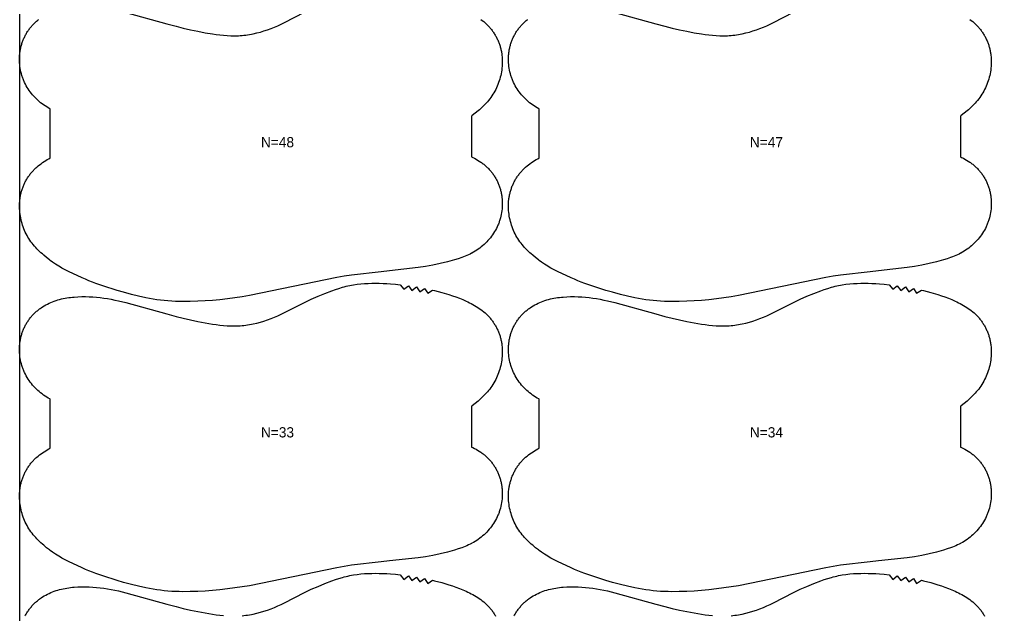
# Model space of a CAD drawing. Header units: inches. Extents: x 0 to 1906, y -77 to 1083.
# Drawn here: x 0 to 475.6, y 490.9 to 781.6 of the extents above; entities that cross this region are included whole.
import ezdxf

# ---------------------------------------------------------------- set-up
doc = ezdxf.new("R2010")
doc.units = ezdxf.units.IN

msp = doc.modelspace()

# ---------------------------------------------------------------- linework, layer by layer
at = {"layer": '1'}
for points in [[(0, -77), (1905.5043, -77), (1905.5043, 1083.4717), (0, 1083.4717), (0, -77)], [(104.0593, 632.1195), (105.8734, 632.1373), (106.78, 632.1749), (107.6858, 632.2312), (108.5904, 632.3059), (109.4935, 632.3986), (110.3946, 632.5089), (111.2936, 632.6363), (112.1898, 632.7807), (113.0832, 632.9414), (113.9734, 633.1182), (115.7439, 633.5178), (117.5006, 633.976), (119.2424, 634.489), (120.9682, 635.0538), (122.6762, 635.67), (124.3644, 636.3374), (126.0308, 637.0563), (127.6746, 637.8245), (127.9613, 637.9668), (129.3004, 638.6315), (138.9792, 643.6303), (142.2701, 645.1634), (145.6016, 646.6079), (148.9623, 647.9813), (152.3554, 649.2741), (154.0665, 649.8837), (155.7895, 650.4574), (157.5266, 650.9832), (158.401, 651.2246), (159.2797, 651.4495), (160.1629, 651.6569), (161.0501, 651.8469), (161.9411, 652.02), (162.8353, 652.1766), (164.6317, 652.4424), (166.4361, 652.648), (168.2453, 652.7976), (170.0578, 652.8967), (171.8724, 652.9511), (173.6881, 652.9668), (175.5036, 652.9485), (177.3184, 652.8967), (179.1316, 652.8107), (180.9426, 652.6898), (183.3251, 652.4784), (185.7033, 652.2184), (187.433, 649.9894), (189.6708, 651.7095), (191.3566, 649.4483), (193.627, 651.1195), (195.2461, 648.8146), (197.5641, 650.4143), (199.1044, 648.0564), (201.4752, 649.5766), (202.4494, 649.3463), (205.965, 648.4408), (209.4498, 647.4212), (211.1788, 646.866), (212.8957, 646.2748), (214.5969, 645.6417), (216.279, 644.9606), (217.9385, 644.2257), (218.7584, 643.8367), (219.571, 643.4326), (220.3757, 643.0129), (221.1719, 642.577), (221.9591, 642.1245), (222.7367, 641.6548), (223.5039, 641.1674), (224.2592, 640.6613), (225.0006, 640.1358), (225.7264, 639.59), (226.4348, 639.0229), (227.1239, 638.4337), (227.4606, 638.1305), (227.7919, 637.8215), (228.1175, 637.5065), (228.437, 637.1854), (228.7505, 636.8582), (229.0577, 636.5249), (229.3585, 636.1858), (229.653, 635.8409), (229.941, 635.4905), (230.2225, 635.1346), (230.4974, 634.7735), (230.7657, 634.4073), (231.0272, 634.0361), (231.2819, 633.6601), (231.5297, 633.2795), (231.7705, 632.8944), (232.0044, 632.5049), (232.2312, 632.1113), (232.4508, 631.7136), (232.6632, 631.3121), (232.8683, 630.9069), (233.066, 630.4981), (233.2564, 630.0858), (233.4393, 629.6702), (233.6148, 629.2515), (233.7827, 628.8297), (233.943, 628.405), (234.0957, 627.9776), (234.2407, 627.5475), (234.378, 627.115), (234.5075, 626.6801), (234.6291, 626.243), (234.7429, 625.8038), (234.8488, 625.3627), (234.9467, 624.9198), (235.0366, 624.4752), (235.1184, 624.0291), (235.1922, 623.5816), (235.2581, 623.1329), (235.3161, 622.683), (235.4088, 621.7804), (235.4707, 620.875), (235.5024, 619.9677), (235.5043, 619.0597), (235.4771, 618.1521), (235.4212, 617.2459), (235.3371, 616.3421), (235.2252, 615.4415), (235.0859, 614.5448), (234.9197, 613.6526), (234.7268, 612.7657), (234.5077, 611.8846), (234.2628, 611.0101), (233.9924, 610.1429), (233.6969, 609.2837), (233.3763, 608.4335), (233.0306, 607.5934), (232.6595, 606.7645), (232.2632, 605.9478), (231.8415, 605.1444), (231.3943, 604.3555), (230.9216, 603.582), (230.4236, 602.8249), (229.9015, 602.084), (229.3568, 601.3591), (228.7911, 600.6499), (228.2058, 599.956), (227.6026, 599.2771), (226.9828, 598.6129), (226.3481, 597.9632), (225.6998, 597.3276), (225.0387, 596.7055), (224.3656, 596.0966), (223.6813, 595.5003), (222.2819, 594.3433), (220.8463, 593.2304), (220.5043, 592.9807), (220.5043, 573.0609), (221.0633, 572.8093), (221.8785, 572.4107), (222.6805, 571.9858), (223.4681, 571.5343), (224.2402, 571.0563), (224.9955, 570.5523), (225.3664, 570.2905), (225.7327, 570.0224), (226.0941, 569.7478), (226.4505, 569.4668), (226.8018, 569.1795), (227.1477, 568.8859), (227.4882, 568.586), (227.8231, 568.2799), (228.1522, 567.9676), (228.4753, 567.6491), (228.7923, 567.3245), (229.1031, 566.9939), (229.4076, 566.6574), (229.7057, 566.3152), (229.9972, 565.9674), (230.2822, 565.6141), (230.5604, 565.2554), (230.8317, 564.8915), (231.0961, 564.5226), (231.3534, 564.1487), (231.6036, 563.77), (231.8465, 563.3867), (232.0821, 562.9987), (232.3102, 562.6064), (232.5306, 562.2098), (232.7435, 561.8091), (232.9485, 561.4043), (233.1457, 560.9957), (233.3351, 560.5834), (233.5167, 560.1675), (233.6904, 559.7483), (233.8563, 559.3259), (234.0143, 558.9005), (234.1643, 558.4722), (234.3065, 558.0411), (234.4407, 557.6075), (234.567, 557.1715), (234.6853, 556.7333), (234.7956, 556.2929), (234.898, 555.8507), (234.9923, 555.4067), (235.0786, 554.9612), (235.1569, 554.5142), (235.2271, 554.0659), (235.2894, 553.6164), (235.3437, 553.1659), (235.3901, 552.7146), (235.4286, 552.2624), (235.4821, 551.3564), (235.5043, 550.4489), (235.4956, 549.5411), (235.4561, 548.6339), (235.3861, 547.7285), (235.2858, 546.8259), (235.1553, 545.9273), (234.9945, 545.0336), (234.8034, 544.1462), (234.582, 543.266), (234.3304, 542.3942), (234.1932, 541.9618), (234.0485, 541.5319), (233.8962, 541.1046), (233.7363, 540.6802), (233.5688, 540.2587), (233.3939, 539.8402), (233.2117, 539.4248), (233.0222, 539.0126), (232.6219, 538.1982), (232.1939, 537.3978), (231.739, 536.6121), (231.2583, 535.8418), (230.7524, 535.0876), (230.2223, 534.3504), (229.6688, 533.6308), (229.0927, 532.9294), (228.4945, 532.2467), (227.8751, 531.5832), (227.2351, 530.9396), (226.5752, 530.3164), (225.896, 529.714), (225.1984, 529.1331), (224.4829, 528.5742), (223.7505, 528.0375), (223.002, 527.5235), (222.2383, 527.0324), (221.4603, 526.5645), (220.6688, 526.1202), (220.5043, 526.0342), (219.8647, 525.6997), (219.049, 525.3034), (218.2224, 524.9312), (217.3862, 524.5813), (216.5414, 524.2516), (215.6892, 523.9399), (213.9672, 523.362), (212.2292, 522.8303), (208.7299, 521.8583), (205.2042, 520.9943), (201.6537, 520.2339), (198.0809, 519.5865), (194.4897, 519.0559), (180.5147, 517.5), (176.4466, 517.0471), (162.018, 515.3968), (158.4318, 514.8325), (154.8552, 514.2044), (112.1781, 505.4326), (108.5974, 504.8328), (101.4056, 503.8247), (97.7984, 503.4125), (94.183, 503.0792), (90.5612, 502.8227), (86.9352, 502.6387), (83.3059, 502.5284), (79.6746, 502.5), (77.8593, 502.5254), (76.045, 502.583), (74.2322, 502.6766), (72.4216, 502.8074), (70.6143, 502.9761), (68.811, 503.1834), (67.0125, 503.4292), (65.2191, 503.711), (61.6482, 504.37), (58.0993, 505.1367), (54.5715, 505.9952), (50.6896, 507.0377), (47.5768, 507.9441), (40.6622, 510.1619), (37.2339, 511.3613), (35.5339, 511.9978), (33.8479, 512.6683), (32.178, 513.3771), (30.5207, 514.1163), (23.9388, 517.1936), (23.3269, 517.5), (22.3159, 518.0062), (20.7185, 518.8649), (19.932, 519.3162), (19.1541, 519.7824), (17.6233, 520.7567), (16.125, 521.7822), (15, 522.6036), (14.658, 522.8533), (13.2224, 523.9661), (11.823, 525.1231), (11.1387, 525.7195), (10.4656, 526.3284), (9.8046, 526.9504), (9.1562, 527.5861), (8.5215, 528.2358), (7.9017, 528.9), (7.2985, 529.5788), (6.7132, 530.2727), (6.1475, 530.982), (5.6029, 531.7069), (5.0808, 532.4478), (4.5827, 533.2049), (4.11, 533.9784), (3.6628, 534.7673), (3.2411, 535.5707), (2.8448, 536.3873), (2.4738, 537.2163), (2.128, 538.0564), (1.8074, 538.9066), (1.5119, 539.7658), (1.2416, 540.633), (0.9966, 541.5075), (0.7775, 542.3886), (0.5847, 543.2755), (0.4184, 544.1677), (0.2791, 545.0644), (0.1672, 545.965), (0.0831, 546.8688), (0.0272, 547.775), (0, 548.6826), (0.002, 549.5906), (0.0337, 550.4979), (0.0956, 551.4033), (0.1882, 552.3059), (0.2462, 552.7558), (0.3121, 553.2045), (0.3859, 553.652), (0.4677, 554.0981), (0.5576, 554.5427), (0.6555, 554.9856), (0.7614, 555.4267), (0.8752, 555.8659), (0.9969, 556.303), (1.1264, 556.7379), (1.2636, 557.1704), (1.4086, 557.6005), (1.5613, 558.0279), (1.7216, 558.4526), (1.8896, 558.8743), (2.065, 559.2931), (2.2479, 559.7087), (2.4383, 560.1209), (2.636, 560.5298), (2.8412, 560.935), (3.0535, 561.3365), (3.2732, 561.7342), (3.4999, 562.1278), (3.7338, 562.5172), (3.9746, 562.9024), (4.2225, 563.283), (4.4772, 563.659), (4.7386, 564.0301), (5.0069, 564.3964), (5.2818, 564.7575), (5.5633, 565.1133), (5.8513, 565.4638), (6.1458, 565.8086), (6.4467, 566.1478), (6.7538, 566.481), (7.0673, 566.8083), (7.3869, 567.1293), (7.7124, 567.4443), (8.0437, 567.7534), (8.3804, 568.0565), (9.0695, 568.6457), (9.7779, 569.2128), (10.5037, 569.7587), (11.2452, 570.2842), (12.0004, 570.7902), (12.7676, 571.2777), (13.5452, 571.7474), (14.3324, 572.1999), (15, 572.5653), (15, 596.4113), (14.8355, 596.4973), (14.0441, 596.9416), (13.266, 597.4095), (12.5023, 597.9006), (11.7538, 598.4146), (11.0214, 598.9513), (10.306, 599.5102), (9.6083, 600.0912), (8.9292, 600.6935), (8.2692, 601.3167), (7.6292, 601.9604), (7.0098, 602.6238), (6.4117, 603.3065), (5.8355, 604.0079), (5.282, 604.7275), (4.7519, 605.4648), (4.2461, 606.2189), (3.7653, 606.9892), (3.3105, 607.7749), (2.8825, 608.5754), (2.4821, 609.3897), (2.2926, 609.8019), (2.1104, 610.2173), (1.9355, 610.6358), (1.768, 611.0573), (1.6082, 611.4818), (1.4558, 611.909), (1.3111, 612.3389), (1.1739, 612.7713), (0.9223, 613.6431), (0.7009, 614.5233), (0.5098, 615.4108), (0.349, 616.3044), (0.2185, 617.203), (0.1182, 618.1056), (0.0482, 619.011), (0.0087, 619.9182), (0, 620.8261), (0.0222, 621.7335), (0.0757, 622.6395), (0.1142, 623.0917), (0.1606, 623.5431), (0.2149, 623.9935), (0.2772, 624.443), (0.3475, 624.8913), (0.4257, 625.3383), (0.512, 625.7839), (0.6064, 626.2278), (0.7087, 626.6701), (0.819, 627.1104), (0.9373, 627.5486), (1.0636, 627.9846), (1.1978, 628.4182), (1.34, 628.8493), (1.4901, 629.2776), (1.648, 629.7031), (1.8139, 630.1255), (1.9876, 630.5447), (2.1692, 630.9605), (2.3586, 631.3728), (2.5558, 631.7814), (2.7609, 632.1862), (2.9737, 632.5869), (3.1942, 632.9835), (3.4223, 633.3759), (3.6578, 633.7638), (3.9007, 634.1472), (4.1509, 634.5258), (4.4082, 634.8997), (4.6726, 635.2687), (4.944, 635.6325), (5.2222, 635.9912), (5.5071, 636.3445), (5.7986, 636.6923), (6.0967, 637.0346), (6.4012, 637.371), (6.712, 637.7017), (7.029, 638.0263), (7.3522, 638.3447), (7.6812, 638.6571), (8.0161, 638.9632), (8.3566, 639.263), (8.7025, 639.5566), (9.0538, 639.8439), (9.4102, 640.1249), (9.7717, 640.3995), (10.1379, 640.6677), (10.5089, 640.9294), (11.2641, 641.4335), (12.0362, 641.9114), (12.8239, 642.3629), (13.6258, 642.7879), (14.441, 643.1864), (15.2685, 643.5588), (16.1072, 643.9053), (16.9561, 644.2263), (17.8142, 644.5218), (18.6805, 644.7923), (19.554, 645.0379), (20.4338, 645.2592), (21.319, 645.4571), (22.2091, 645.633), (23.1035, 645.788), (24.0013, 645.9234), (24.9021, 646.0404), (25.8051, 646.1403), (26.7097, 646.2243), (28.5217, 646.3481), (30.336, 646.4145), (32.1509, 646.4244), (33.9652, 646.3791), (35.7773, 646.28), (37.5864, 646.131), (39.3917, 645.936), (41.1923, 645.6994), (42.9874, 645.4246), (44.776, 645.1115), (46.5571, 644.7597), (48.3296, 644.3685), (51.8493, 643.48), (71.904, 637.9668), (76.3572, 636.7426), (79.881, 635.8669), (83.4206, 635.0572), (86.9759, 634.3202), (90.5447, 633.652), (94.1257, 633.0549), (95.922, 632.7931), (97.723, 632.5631), (99.5292, 632.3709), (101.3395, 632.2259), (103.1523, 632.1385), (104.0593, 632.1195)], [(342.5593, 632.1195), (344.3734, 632.1373), (345.28, 632.1749), (346.1858, 632.2312), (347.0904, 632.3059), (347.9935, 632.3986), (348.8946, 632.5089), (349.7936, 632.6363), (350.6898, 632.7807), (351.5832, 632.9414), (352.4734, 633.1182), (354.2439, 633.5178), (356.0006, 633.976), (357.7424, 634.489), (359.4682, 635.0538), (361.1762, 635.67), (362.8644, 636.3374), (364.5308, 637.0563), (366.1746, 637.8245), (366.4613, 637.9668), (367.8004, 638.6315), (377.4792, 643.6303), (380.7701, 645.1634), (384.1016, 646.6079), (387.4623, 647.9813), (390.8554, 649.2741), (392.5665, 649.8837), (394.2895, 650.4574), (396.0266, 650.9832), (396.901, 651.2246), (397.7797, 651.4495), (398.6629, 651.6569), (399.5501, 651.8469), (400.4411, 652.02), (401.3353, 652.1766), (403.1317, 652.4424), (404.9361, 652.648), (406.7453, 652.7976), (408.5578, 652.8967), (410.3724, 652.9511), (412.1881, 652.9668), (414.0036, 652.9485), (415.8184, 652.8967), (417.6316, 652.8107), (419.4426, 652.6898), (421.8251, 652.4784), (424.2033, 652.2184), (425.933, 649.9894), (428.1708, 651.7095), (429.8566, 649.4483), (432.127, 651.1195), (433.7461, 648.8146), (436.0641, 650.4143), (437.6044, 648.0564), (439.9752, 649.5766), (440.9494, 649.3463), (444.465, 648.4408), (447.9498, 647.4212), (449.6788, 646.866), (451.3957, 646.2748), (453.0969, 645.6417), (454.779, 644.9606), (456.4385, 644.2257), (457.2584, 643.8367), (458.071, 643.4326), (458.8757, 643.0129), (459.6719, 642.577), (460.4591, 642.1245), (461.2367, 641.6548), (462.0039, 641.1674), (462.7592, 640.6613), (463.5006, 640.1358), (464.2264, 639.59), (464.9348, 639.0229), (465.6239, 638.4337), (465.9606, 638.1305), (466.2919, 637.8215), (466.6175, 637.5065), (466.937, 637.1854), (467.2505, 636.8582), (467.5577, 636.5249), (467.8585, 636.1858), (468.153, 635.8409), (468.441, 635.4905), (468.7225, 635.1346), (468.9974, 634.7735), (469.2657, 634.4073), (469.5272, 634.0361), (469.7819, 633.6601), (470.0297, 633.2795), (470.2705, 632.8944), (470.5044, 632.5049), (470.7312, 632.1113), (470.9508, 631.7136), (471.1632, 631.3121), (471.3683, 630.9069), (471.566, 630.4981), (471.7564, 630.0858), (471.9393, 629.6702), (472.1148, 629.2515), (472.2827, 628.8297), (472.443, 628.405), (472.5957, 627.9776), (472.7407, 627.5475), (472.878, 627.115), (473.0075, 626.6801), (473.1291, 626.243), (473.2429, 625.8038), (473.3488, 625.3627), (473.4467, 624.9198), (473.5366, 624.4752), (473.6184, 624.0291), (473.6922, 623.5816), (473.7581, 623.1329), (473.8161, 622.683), (473.9088, 621.7804), (473.9707, 620.875), (474.0024, 619.9677), (474.0043, 619.0597), (473.9771, 618.1521), (473.9212, 617.2459), (473.8371, 616.3421), (473.7252, 615.4415), (473.5859, 614.5448), (473.4197, 613.6526), (473.2268, 612.7657), (473.0077, 611.8846), (472.7628, 611.0101), (472.4924, 610.1429), (472.1969, 609.2837), (471.8763, 608.4335), (471.5306, 607.5934), (471.1595, 606.7645), (470.7632, 605.9478), (470.3415, 605.1444), (469.8943, 604.3555), (469.4216, 603.582), (468.9236, 602.8249), (468.4015, 602.084), (467.8568, 601.3591), (467.2911, 600.6499), (466.7058, 599.956), (466.1026, 599.2771), (465.4828, 598.6129), (464.8481, 597.9632), (464.1998, 597.3276), (463.5387, 596.7055), (462.8656, 596.0966), (462.1813, 595.5003), (460.7819, 594.3433), (459.3463, 593.2304), (459.0043, 592.9807), (459.0043, 573.0609), (459.5633, 572.8093), (460.3785, 572.4107), (461.1805, 571.9858), (461.9681, 571.5343), (462.7402, 571.0563), (463.4955, 570.5523), (463.8664, 570.2905), (464.2327, 570.0224), (464.5941, 569.7478), (464.9505, 569.4668), (465.3018, 569.1795), (465.6477, 568.8859), (465.9882, 568.586), (466.3231, 568.2799), (466.6522, 567.9676), (466.9753, 567.6491), (467.2923, 567.3245), (467.6031, 566.9939), (467.9076, 566.6574), (468.2057, 566.3152), (468.4972, 565.9674), (468.7822, 565.6141), (469.0604, 565.2554), (469.3317, 564.8915), (469.5961, 564.5226), (469.8534, 564.1487), (470.1036, 563.77), (470.3465, 563.3867), (470.5821, 562.9987), (470.8102, 562.6064), (471.0306, 562.2098), (471.2435, 561.8091), (471.4485, 561.4043), (471.6457, 560.9957), (471.8351, 560.5834), (472.0167, 560.1675), (472.1904, 559.7483), (472.3563, 559.3259), (472.5143, 558.9005), (472.6643, 558.4722), (472.8065, 558.0411), (472.9407, 557.6075), (473.067, 557.1715), (473.1853, 556.7333), (473.2956, 556.2929), (473.398, 555.8507), (473.4923, 555.4067), (473.5786, 554.9612), (473.6569, 554.5142), (473.7271, 554.0659), (473.7894, 553.6164), (473.8437, 553.1659), (473.8901, 552.7146), (473.9286, 552.2624), (473.9821, 551.3564), (474.0043, 550.4489), (473.9956, 549.5411), (473.9561, 548.6339), (473.8861, 547.7285), (473.7858, 546.8259), (473.6553, 545.9273), (473.4945, 545.0336), (473.3034, 544.1462), (473.082, 543.266), (472.8304, 542.3942), (472.6932, 541.9618), (472.5485, 541.5319), (472.3962, 541.1046), (472.2363, 540.6802), (472.0688, 540.2587), (471.8939, 539.8402), (471.7117, 539.4248), (471.5222, 539.0126), (471.1219, 538.1982), (470.6939, 537.3978), (470.239, 536.6121), (469.7583, 535.8418), (469.2524, 535.0876), (468.7223, 534.3504), (468.1688, 533.6308), (467.5927, 532.9294), (466.9945, 532.2467), (466.3751, 531.5832), (465.7351, 530.9396), (465.0752, 530.3164), (464.396, 529.714), (463.6984, 529.1331), (462.9829, 528.5742), (462.2505, 528.0375), (461.502, 527.5235), (460.7383, 527.0324), (459.9603, 526.5645), (459.1688, 526.1202), (459.0043, 526.0342), (458.3647, 525.6997), (457.549, 525.3034), (456.7224, 524.9312), (455.8862, 524.5813), (455.0414, 524.2516), (454.1892, 523.9399), (452.4672, 523.362), (450.7292, 522.8303), (447.2299, 521.8583), (443.7042, 520.9943), (440.1537, 520.2339), (436.5809, 519.5865), (432.9897, 519.0559), (419.0147, 517.5), (414.9466, 517.0471), (400.518, 515.3968), (396.9318, 514.8325), (393.3552, 514.2044), (350.6781, 505.4326), (347.0974, 504.8328), (339.9056, 503.8247), (336.2984, 503.4125), (332.683, 503.0792), (329.0612, 502.8227), (325.4352, 502.6387), (321.8059, 502.5284), (318.1746, 502.5), (316.3593, 502.5254), (314.545, 502.583), (312.7322, 502.6766), (310.9216, 502.8074), (309.1143, 502.9761), (307.311, 503.1834), (305.5125, 503.4292), (303.7191, 503.711), (300.1482, 504.37), (296.5993, 505.1367), (293.0715, 505.9952), (289.1896, 507.0377), (286.0768, 507.9441), (279.1622, 510.1619), (275.7339, 511.3613), (274.0339, 511.9978), (272.3479, 512.6683), (270.678, 513.3771), (269.0207, 514.1163), (262.4388, 517.1936), (261.8269, 517.5), (260.8159, 518.0062), (259.2185, 518.8649), (258.432, 519.3162), (257.6541, 519.7824), (256.1233, 520.7567), (254.625, 521.7822), (253.5, 522.6036), (253.158, 522.8533), (251.7224, 523.9661), (250.323, 525.1231), (249.6387, 525.7195), (248.9656, 526.3284), (248.3046, 526.9504), (247.6562, 527.5861), (247.0215, 528.2358), (246.4017, 528.9), (245.7985, 529.5788), (245.2132, 530.2727), (244.6475, 530.982), (244.1029, 531.7069), (243.5808, 532.4478), (243.0827, 533.2049), (242.61, 533.9784), (242.1628, 534.7673), (241.7411, 535.5707), (241.3448, 536.3873), (240.9738, 537.2163), (240.628, 538.0564), (240.3074, 538.9066), (240.0119, 539.7658), (239.7416, 540.633), (239.4966, 541.5075), (239.2775, 542.3886), (239.0847, 543.2755), (238.9184, 544.1677), (238.7791, 545.0644), (238.6672, 545.965), (238.5831, 546.8688), (238.5272, 547.775), (238.5, 548.6826), (238.502, 549.5906), (238.5337, 550.4979), (238.5956, 551.4033), (238.6882, 552.3059), (238.7462, 552.7558), (238.8121, 553.2045), (238.8859, 553.652), (238.9677, 554.0981), (239.0576, 554.5427), (239.1555, 554.9856), (239.2614, 555.4267), (239.3752, 555.8659), (239.4969, 556.303), (239.6264, 556.7379), (239.7636, 557.1704), (239.9086, 557.6005), (240.0613, 558.0279), (240.2216, 558.4526), (240.3896, 558.8743), (240.565, 559.2931), (240.7479, 559.7087), (240.9383, 560.1209), (241.136, 560.5298), (241.3412, 560.935), (241.5535, 561.3365), (241.7732, 561.7342), (241.9999, 562.1278), (242.2338, 562.5172), (242.4746, 562.9024), (242.7225, 563.283), (242.9772, 563.659), (243.2386, 564.0301), (243.5069, 564.3964), (243.7818, 564.7575), (244.0633, 565.1133), (244.3513, 565.4638), (244.6458, 565.8086), (244.9467, 566.1478), (245.2538, 566.481), (245.5673, 566.8083), (245.8869, 567.1293), (246.2124, 567.4443), (246.5437, 567.7534), (246.8804, 568.0565), (247.5695, 568.6457), (248.2779, 569.2128), (249.0037, 569.7587), (249.7452, 570.2842), (250.5004, 570.7902), (251.2676, 571.2777), (252.0452, 571.7474), (252.8324, 572.1999), (253.5, 572.5653), (253.5, 596.4113), (253.3355, 596.4973), (252.5441, 596.9416), (251.766, 597.4095), (251.0023, 597.9006), (250.2538, 598.4146), (249.5214, 598.9513), (248.806, 599.5102), (248.1083, 600.0912), (247.4292, 600.6935), (246.7692, 601.3167), (246.1292, 601.9604), (245.5098, 602.6238), (244.9117, 603.3065), (244.3355, 604.0079), (243.782, 604.7275), (243.2519, 605.4648), (242.7461, 606.2189), (242.2653, 606.9892), (241.8105, 607.7749), (241.3825, 608.5754), (240.9821, 609.3897), (240.7926, 609.8019), (240.6104, 610.2173), (240.4355, 610.6358), (240.268, 611.0573), (240.1082, 611.4818), (239.9558, 611.909), (239.8111, 612.3389), (239.6739, 612.7713), (239.4223, 613.6431), (239.2009, 614.5233), (239.0098, 615.4108), (238.849, 616.3044), (238.7185, 617.203), (238.6182, 618.1056), (238.5482, 619.011), (238.5087, 619.9182), (238.5, 620.8261), (238.5222, 621.7335), (238.5757, 622.6395), (238.6142, 623.0917), (238.6606, 623.5431), (238.7149, 623.9935), (238.7772, 624.443), (238.8475, 624.8913), (238.9257, 625.3383), (239.012, 625.7839), (239.1064, 626.2278), (239.2087, 626.6701), (239.319, 627.1104), (239.4373, 627.5486), (239.5636, 627.9846), (239.6978, 628.4182), (239.84, 628.8493), (239.9901, 629.2776), (240.148, 629.7031), (240.3139, 630.1255), (240.4876, 630.5447), (240.6692, 630.9605), (240.8586, 631.3728), (241.0558, 631.7814), (241.2609, 632.1862), (241.4737, 632.5869), (241.6942, 632.9835), (241.9223, 633.3759), (242.1578, 633.7638), (242.4007, 634.1472), (242.6509, 634.5258), (242.9082, 634.8997), (243.1726, 635.2687), (243.444, 635.6325), (243.7222, 635.9912), (244.0071, 636.3445), (244.2986, 636.6923), (244.5967, 637.0346), (244.9012, 637.371), (245.212, 637.7017), (245.529, 638.0263), (245.8522, 638.3447), (246.1812, 638.6571), (246.5161, 638.9632), (246.8566, 639.263), (247.2025, 639.5566), (247.5538, 639.8439), (247.9102, 640.1249), (248.2717, 640.3995), (248.6379, 640.6677), (249.0089, 640.9294), (249.7641, 641.4335), (250.5362, 641.9114), (251.3239, 642.3629), (252.1258, 642.7879), (252.941, 643.1864), (253.7685, 643.5588), (254.6072, 643.9053), (255.4561, 644.2263), (256.3142, 644.5218), (257.1805, 644.7923), (258.054, 645.0379), (258.9338, 645.2592), (259.819, 645.4571), (260.7091, 645.633), (261.6035, 645.788), (262.5013, 645.9234), (263.4021, 646.0404), (264.3051, 646.1403), (265.2097, 646.2243), (267.0217, 646.3481), (268.836, 646.4145), (270.6509, 646.4244), (272.4652, 646.3791), (274.2773, 646.28), (276.0864, 646.131), (277.8917, 645.936), (279.6923, 645.6994), (281.4874, 645.4246), (283.276, 645.1115), (285.0571, 644.7597), (286.8296, 644.3685), (290.3493, 643.48), (310.404, 637.9668), (314.8572, 636.7426), (318.381, 635.8669), (321.9206, 635.0572), (325.4759, 634.3202), (329.0447, 633.652), (332.6257, 633.0549), (334.422, 632.7931), (336.223, 632.5631), (338.0292, 632.3709), (339.8395, 632.2259), (341.6523, 632.1385), (342.5593, 632.1195)]]:
    msp.add_lwpolyline(points, close=True, dxfattribs=at)
for points in [[(51.8493, 784.98), (71.904, 779.4668), (76.3572, 778.2426), (79.881, 777.3669), (83.4206, 776.5572), (86.9759, 775.8202), (90.5447, 775.152), (94.1257, 774.5549), (95.922, 774.2931), (97.723, 774.0631), (99.5292, 773.8709), (101.3395, 773.7259), (103.1523, 773.6385), (104.0593, 773.6195), (104.0593, 773.6195), (105.8734, 773.6373), (106.78, 773.6749), (107.6858, 773.7312), (108.5904, 773.8059), (109.4935, 773.8986), (110.3946, 774.0089), (111.2936, 774.1363), (112.1898, 774.2807), (113.0832, 774.4414), (113.9734, 774.6182), (115.7439, 775.0178), (117.5006, 775.476), (119.2424, 775.989), (120.9682, 776.5538), (122.6762, 777.17), (124.3644, 777.8374), (126.0308, 778.5563), (127.6746, 779.3245), (127.9613, 779.4668), (129.3004, 780.1315), (138.9792, 785.1303)], [(290.3493, 784.98), (310.404, 779.4668), (314.8572, 778.2426), (318.381, 777.3669), (321.9206, 776.5572), (325.4759, 775.8202), (329.0447, 775.152), (332.6257, 774.5549), (334.422, 774.2931), (336.223, 774.0631), (338.0292, 773.8709), (339.8395, 773.7259), (341.6523, 773.6385), (342.5593, 773.6195), (342.5593, 773.6195), (344.3734, 773.6373), (345.28, 773.6749), (346.1858, 773.7312), (347.0904, 773.8059), (347.9935, 773.8986), (348.8946, 774.0089), (349.7936, 774.1363), (350.6898, 774.2807), (351.5832, 774.4414), (352.4734, 774.6182), (354.2439, 775.0178), (356.0006, 775.476), (357.7424, 775.989), (359.4682, 776.5538), (361.1762, 777.17), (362.8644, 777.8374), (364.5308, 778.5563), (366.1746, 779.3245), (366.4613, 779.4668), (367.8004, 780.1315), (377.4792, 785.1303)], [(225.0006, 781.6358), (225.7264, 781.09), (226.4348, 780.5229), (227.1239, 779.9337), (227.4606, 779.6305), (227.7919, 779.3215), (228.1175, 779.0065), (228.437, 778.6854), (228.7505, 778.3582), (229.0577, 778.0249), (229.3585, 777.6858), (229.653, 777.3409), (229.941, 776.9905), (230.2225, 776.6346), (230.4974, 776.2735), (230.7657, 775.9073), (231.0272, 775.5361), (231.2819, 775.1601), (231.5297, 774.7795), (231.7705, 774.3944), (232.0044, 774.0049), (232.2312, 773.6113), (232.4508, 773.2136), (232.6632, 772.8121), (232.8683, 772.4069), (233.066, 771.9981), (233.2564, 771.5858), (233.4393, 771.1702), (233.6148, 770.7515), (233.7827, 770.3297), (233.943, 769.905), (234.0957, 769.4776), (234.2407, 769.0475), (234.378, 768.615), (234.5075, 768.1801), (234.6291, 767.743), (234.7429, 767.3038), (234.8488, 766.8627), (234.9467, 766.4198), (235.0366, 765.9752), (235.1184, 765.5291), (235.1922, 765.0816), (235.2581, 764.6329), (235.3161, 764.183), (235.4088, 763.2804), (235.4707, 762.375), (235.5024, 761.4677), (235.5043, 760.5597), (235.4771, 759.6521), (235.4212, 758.7459), (235.3371, 757.8421), (235.2252, 756.9415), (235.0859, 756.0448), (234.9197, 755.1526), (234.7268, 754.2657), (234.5077, 753.3846), (234.2628, 752.5101), (233.9924, 751.6429), (233.6969, 750.7837), (233.3763, 749.9335), (233.0306, 749.0934), (232.6595, 748.2645), (232.2632, 747.4478), (231.8415, 746.6444), (231.3943, 745.8555), (230.9216, 745.082), (230.4236, 744.3249), (229.9015, 743.584), (229.3568, 742.8591), (228.7911, 742.1499), (228.2058, 741.456), (227.6026, 740.7771), (226.9828, 740.1129), (226.3481, 739.4632), (225.6998, 738.8276), (225.0387, 738.2055), (224.3656, 737.5966), (223.6813, 737.0003), (222.2819, 735.8433), (220.8463, 734.7304), (220.5043, 734.4807), (220.5043, 714.5609), (221.0633, 714.3093), (221.8785, 713.9107), (222.6805, 713.4858), (223.4681, 713.0343), (224.2402, 712.5563), (224.9955, 712.0523), (225.3664, 711.7905), (225.7327, 711.5224), (226.0941, 711.2478), (226.4505, 710.9668), (226.8018, 710.6795), (227.1477, 710.3859), (227.4882, 710.086), (227.8231, 709.7799), (228.1522, 709.4676), (228.4753, 709.1491), (228.7923, 708.8245), (229.1031, 708.4939), (229.4076, 708.1574), (229.7057, 707.8152), (229.9972, 707.4674), (230.2822, 707.1141), (230.5604, 706.7554), (230.8317, 706.3915), (231.0961, 706.0226), (231.3534, 705.6487), (231.6036, 705.27), (231.8465, 704.8867), (232.0821, 704.4987), (232.3102, 704.1064), (232.5306, 703.7098), (232.7435, 703.3091), (232.9485, 702.9043), (233.1457, 702.4957), (233.3351, 702.0834), (233.5167, 701.6675), (233.6904, 701.2483), (233.8563, 700.8259), (234.0143, 700.4005), (234.1643, 699.9722), (234.3065, 699.5411), (234.4407, 699.1075), (234.567, 698.6715), (234.6853, 698.2333), (234.7956, 697.7929), (234.898, 697.3507), (234.9923, 696.9067), (235.0786, 696.4612), (235.1569, 696.0142), (235.2271, 695.5659), (235.2894, 695.1164), (235.3437, 694.6659), (235.3901, 694.2146), (235.4286, 693.7624), (235.4821, 692.8564), (235.5043, 691.9489), (235.4956, 691.0411), (235.4561, 690.1339), (235.3861, 689.2285), (235.2858, 688.3259), (235.1553, 687.4273), (234.9945, 686.5336), (234.8034, 685.6462), (234.582, 684.766), (234.3304, 683.8942), (234.1932, 683.4618), (234.0485, 683.0319), (233.8962, 682.6046), (233.7363, 682.1802), (233.5688, 681.7587), (233.3939, 681.3402), (233.2117, 680.9248), (233.0222, 680.5126), (232.6219, 679.6982), (232.1939, 678.8978), (231.739, 678.1121), (231.2583, 677.3418), (230.7524, 676.5876), (230.2223, 675.8504), (229.6688, 675.1308), (229.0927, 674.4294), (228.4945, 673.7467), (227.8751, 673.0832), (227.2351, 672.4396), (226.5752, 671.8164), (225.896, 671.214), (225.1984, 670.6331), (224.4829, 670.0742), (223.7505, 669.5375), (223.002, 669.0235), (222.2383, 668.5324), (221.4603, 668.0645), (220.6688, 667.6202), (220.5043, 667.5342), (219.8647, 667.1997), (219.049, 666.8034), (218.2224, 666.4312), (217.3862, 666.0813), (216.5414, 665.7516), (215.6892, 665.4399), (213.9672, 664.862), (212.2292, 664.3303), (208.7299, 663.3583), (205.2042, 662.4943), (201.6537, 661.7339), (198.0809, 661.0865), (194.4897, 660.5559), (180.5147, 659), (176.4466, 658.5471), (162.018, 656.8968), (158.4318, 656.3325), (154.8552, 655.7044), (112.1781, 646.9326), (108.5974, 646.3328), (101.4056, 645.3247), (97.7984, 644.9125), (94.183, 644.5792), (90.5612, 644.3227), (86.9352, 644.1387), (83.3059, 644.0284), (79.6746, 644), (77.8593, 644.0254), (76.045, 644.083), (74.2322, 644.1766), (72.4216, 644.3074), (70.6143, 644.4761), (68.811, 644.6834), (67.0125, 644.9292), (65.2191, 645.211), (61.6482, 645.87), (58.0993, 646.6367), (54.5715, 647.4952), (50.6896, 648.5377), (47.5768, 649.4441), (40.6622, 651.6619), (37.2339, 652.8613), (35.5339, 653.4978), (33.8479, 654.1683), (32.178, 654.8771), (30.5207, 655.6163), (23.9388, 658.6936), (23.3269, 659), (22.3159, 659.5062), (20.7185, 660.3649), (19.932, 660.8162), (19.1541, 661.2824), (17.6233, 662.2567), (16.125, 663.2822), (15, 664.1036), (14.658, 664.3533), (13.2224, 665.4661), (11.823, 666.6231), (11.1387, 667.2195), (10.4656, 667.8284), (9.8046, 668.4504), (9.1562, 669.0861), (8.5215, 669.7358), (7.9017, 670.4), (7.2985, 671.0788), (6.7132, 671.7727), (6.1475, 672.482), (5.6029, 673.2069), (5.0808, 673.9478), (4.5827, 674.7049), (4.11, 675.4784), (3.6628, 676.2673), (3.2411, 677.0707), (2.8448, 677.8873), (2.4738, 678.7163), (2.128, 679.5564), (1.8074, 680.4066), (1.5119, 681.2658), (1.2416, 682.133), (0.9966, 683.0075), (0.7775, 683.8886), (0.5847, 684.7755), (0.4184, 685.6677), (0.2791, 686.5644), (0.1672, 687.465), (0.0831, 688.3688), (0.0272, 689.275), (0, 690.1826), (0.002, 691.0906), (0.0337, 691.9979), (0.0956, 692.9033), (0.1882, 693.8059), (0.2462, 694.2558), (0.3121, 694.7045), (0.3859, 695.152), (0.4677, 695.5981), (0.5576, 696.0427), (0.6555, 696.4856), (0.7614, 696.9267), (0.8752, 697.3659), (0.9969, 697.803), (1.1264, 698.2379), (1.2636, 698.6704), (1.4086, 699.1005), (1.5613, 699.5279), (1.7216, 699.9526), (1.8896, 700.3743), (2.065, 700.7931), (2.2479, 701.2087), (2.4383, 701.6209), (2.636, 702.0298), (2.8412, 702.435), (3.0535, 702.8365), (3.2732, 703.2342), (3.4999, 703.6278), (3.7338, 704.0172), (3.9746, 704.4024), (4.2225, 704.783), (4.4772, 705.159), (4.7386, 705.5301), (5.0069, 705.8964), (5.2818, 706.2575), (5.5633, 706.6133), (5.8513, 706.9638), (6.1458, 707.3086), (6.4467, 707.6478), (6.7538, 707.981), (7.0673, 708.3083), (7.3869, 708.6293), (7.7124, 708.9443), (8.0437, 709.2534), (8.3804, 709.5565), (9.0695, 710.1457), (9.7779, 710.7128), (10.5037, 711.2587), (11.2452, 711.7842), (12.0004, 712.2902), (12.7676, 712.7777), (13.5452, 713.2474), (14.3324, 713.6999), (15, 714.0653), (15, 737.9113), (14.8355, 737.9973), (14.0441, 738.4416), (13.266, 738.9095), (12.5023, 739.4006), (11.7538, 739.9146), (11.0214, 740.4513), (10.306, 741.0102), (9.6083, 741.5912), (8.9292, 742.1935), (8.2692, 742.8167), (7.6292, 743.4604), (7.0098, 744.1238), (6.4117, 744.8065), (5.8355, 745.5079), (5.282, 746.2275), (4.7519, 746.9648), (4.2461, 747.7189), (3.7653, 748.4892), (3.3105, 749.2749), (2.8825, 750.0754), (2.4821, 750.8897), (2.2926, 751.3019), (2.1104, 751.7173), (1.9355, 752.1358), (1.768, 752.5573), (1.6082, 752.9818), (1.4558, 753.409), (1.3111, 753.8389), (1.1739, 754.2713), (0.9223, 755.1431), (0.7009, 756.0233), (0.5098, 756.9108), (0.349, 757.8044), (0.2185, 758.703), (0.1182, 759.6056), (0.0482, 760.511), (0.0087, 761.4182), (0, 762.3261), (0.0222, 763.2335), (0.0757, 764.1395), (0.1142, 764.5917), (0.1606, 765.0431), (0.2149, 765.4935), (0.2772, 765.943), (0.3475, 766.3913), (0.4257, 766.8383), (0.512, 767.2839), (0.6064, 767.7278), (0.7087, 768.1701), (0.819, 768.6104), (0.9373, 769.0486), (1.0636, 769.4846), (1.1978, 769.9182), (1.34, 770.3493), (1.4901, 770.7776), (1.648, 771.2031), (1.8139, 771.6255), (1.9876, 772.0447), (2.1692, 772.4605), (2.3586, 772.8728), (2.5558, 773.2814), (2.7609, 773.6862), (2.9737, 774.0869), (3.1942, 774.4835), (3.4223, 774.8759), (3.6578, 775.2638), (3.9007, 775.6472), (4.1509, 776.0258), (4.4082, 776.3997), (4.6726, 776.7687), (4.944, 777.1325), (5.2222, 777.4912), (5.5071, 777.8445), (5.7986, 778.1923), (6.0967, 778.5346), (6.4012, 778.871), (6.712, 779.2017), (7.029, 779.5263), (7.3522, 779.8447), (7.6812, 780.1571), (8.0161, 780.4632), (8.3566, 780.763), (8.7025, 781.0566), (9.0538, 781.3439), (9.4102, 781.6249)], [(463.5006, 781.6358), (464.2264, 781.09), (464.9348, 780.5229), (465.6239, 779.9337), (465.9606, 779.6305), (466.2919, 779.3215), (466.6175, 779.0065), (466.937, 778.6854), (467.2505, 778.3582), (467.5577, 778.0249), (467.8585, 777.6858), (468.153, 777.3409), (468.441, 776.9905), (468.7225, 776.6346), (468.9974, 776.2735), (469.2657, 775.9073), (469.5272, 775.5361), (469.7819, 775.1601), (470.0297, 774.7795), (470.2705, 774.3944), (470.5044, 774.0049), (470.7312, 773.6113), (470.9508, 773.2136), (471.1632, 772.8121), (471.3683, 772.4069), (471.566, 771.9981), (471.7564, 771.5858), (471.9393, 771.1702), (472.1148, 770.7515), (472.2827, 770.3297), (472.443, 769.905), (472.5957, 769.4776), (472.7407, 769.0475), (472.878, 768.615), (473.0075, 768.1801), (473.1291, 767.743), (473.2429, 767.3038), (473.3488, 766.8627), (473.4467, 766.4198), (473.5366, 765.9752), (473.6184, 765.5291), (473.6922, 765.0816), (473.7581, 764.6329), (473.8161, 764.183), (473.9088, 763.2804), (473.9707, 762.375), (474.0024, 761.4677), (474.0043, 760.5597), (473.9771, 759.6521), (473.9212, 758.7459), (473.8371, 757.8421), (473.7252, 756.9415), (473.5859, 756.0448), (473.4197, 755.1526), (473.2268, 754.2657), (473.0077, 753.3846), (472.7628, 752.5101), (472.4924, 751.6429), (472.1969, 750.7837), (471.8763, 749.9335), (471.5306, 749.0934), (471.1595, 748.2645), (470.7632, 747.4478), (470.3415, 746.6444), (469.8943, 745.8555), (469.4216, 745.082), (468.9236, 744.3249), (468.4015, 743.584), (467.8568, 742.8591), (467.2911, 742.1499), (466.7058, 741.456), (466.1026, 740.7771), (465.4828, 740.1129), (464.8481, 739.4632), (464.1998, 738.8276), (463.5387, 738.2055), (462.8656, 737.5966), (462.1813, 737.0003), (460.7819, 735.8433), (459.3463, 734.7304), (459.0043, 734.4807), (459.0043, 714.5609), (459.5633, 714.3093), (460.3785, 713.9107), (461.1805, 713.4858), (461.9681, 713.0343), (462.7402, 712.5563), (463.4955, 712.0523), (463.8664, 711.7905), (464.2327, 711.5224), (464.5941, 711.2478), (464.9505, 710.9668), (465.3018, 710.6795), (465.6477, 710.3859), (465.9882, 710.086), (466.3231, 709.7799), (466.6522, 709.4676), (466.9753, 709.1491), (467.2923, 708.8245), (467.6031, 708.4939), (467.9076, 708.1574), (468.2057, 707.8152), (468.4972, 707.4674), (468.7822, 707.1141), (469.0604, 706.7554), (469.3317, 706.3915), (469.5961, 706.0226), (469.8534, 705.6487), (470.1036, 705.27), (470.3465, 704.8867), (470.5821, 704.4987), (470.8102, 704.1064), (471.0306, 703.7098), (471.2435, 703.3091), (471.4485, 702.9043), (471.6457, 702.4957), (471.8351, 702.0834), (472.0167, 701.6675), (472.1904, 701.2483), (472.3563, 700.8259), (472.5143, 700.4005), (472.6643, 699.9722), (472.8065, 699.5411), (472.9407, 699.1075), (473.067, 698.6715), (473.1853, 698.2333), (473.2956, 697.7929), (473.398, 697.3507), (473.4923, 696.9067), (473.5786, 696.4612), (473.6569, 696.0142), (473.7271, 695.5659), (473.7894, 695.1164), (473.8437, 694.6659), (473.8901, 694.2146), (473.9286, 693.7624), (473.9821, 692.8564), (474.0043, 691.9489), (473.9956, 691.0411), (473.9561, 690.1339), (473.8861, 689.2285), (473.7858, 688.3259), (473.6553, 687.4273), (473.4945, 686.5336), (473.3034, 685.6462), (473.082, 684.766), (472.8304, 683.8942), (472.6932, 683.4618), (472.5485, 683.0319), (472.3962, 682.6046), (472.2363, 682.1802), (472.0688, 681.7587), (471.8939, 681.3402), (471.7117, 680.9248), (471.5222, 680.5126), (471.1219, 679.6982), (470.6939, 678.8978), (470.239, 678.1121), (469.7583, 677.3418), (469.2524, 676.5876), (468.7223, 675.8504), (468.1688, 675.1308), (467.5927, 674.4294), (466.9945, 673.7467), (466.3751, 673.0832), (465.7351, 672.4396), (465.0752, 671.8164), (464.396, 671.214), (463.6984, 670.6331), (462.9829, 670.0742), (462.2505, 669.5375), (461.502, 669.0235), (460.7383, 668.5324), (459.9603, 668.0645), (459.1688, 667.6202), (459.0043, 667.5342), (458.3647, 667.1997), (457.549, 666.8034), (456.7224, 666.4312), (455.8862, 666.0813), (455.0414, 665.7516), (454.1892, 665.4399), (452.4672, 664.862), (450.7292, 664.3303), (447.2299, 663.3583), (443.7042, 662.4943), (440.1537, 661.7339), (436.5809, 661.0865), (432.9897, 660.5559), (419.0147, 659), (414.9466, 658.5471), (400.518, 656.8968), (396.9318, 656.3325), (393.3552, 655.7044), (350.6781, 646.9326), (347.0974, 646.3328), (339.9056, 645.3247), (336.2984, 644.9125), (332.683, 644.5792), (329.0612, 644.3227), (325.4352, 644.1387), (321.8059, 644.0284), (318.1746, 644), (316.3593, 644.0254), (314.545, 644.083), (312.7322, 644.1766), (310.9216, 644.3074), (309.1143, 644.4761), (307.311, 644.6834), (305.5125, 644.9292), (303.7191, 645.211), (300.1482, 645.87), (296.5993, 646.6367), (293.0715, 647.4952), (289.1896, 648.5377), (286.0768, 649.4441), (279.1622, 651.6619), (275.7339, 652.8613), (274.0339, 653.4978), (272.3479, 654.1683), (270.678, 654.8771), (269.0207, 655.6163), (262.4388, 658.6936), (261.8269, 659), (260.8159, 659.5062), (259.2185, 660.3649), (258.432, 660.8162), (257.6541, 661.2824), (256.1233, 662.2567), (254.625, 663.2822), (253.5, 664.1036), (253.158, 664.3533), (251.7224, 665.4661), (250.323, 666.6231), (249.6387, 667.2195), (248.9656, 667.8284), (248.3046, 668.4504), (247.6562, 669.0861), (247.0215, 669.7358), (246.4017, 670.4), (245.7985, 671.0788), (245.2132, 671.7727), (244.6475, 672.482), (244.1029, 673.2069), (243.5808, 673.9478), (243.0827, 674.7049), (242.61, 675.4784), (242.1628, 676.2673), (241.7411, 677.0707), (241.3448, 677.8873), (240.9738, 678.7163), (240.628, 679.5564), (240.3074, 680.4066), (240.0119, 681.2658), (239.7416, 682.133), (239.4966, 683.0075), (239.2775, 683.8886), (239.0847, 684.7755), (238.9184, 685.6677), (238.7791, 686.5644), (238.6672, 687.465), (238.5831, 688.3688), (238.5272, 689.275), (238.5, 690.1826), (238.502, 691.0906), (238.5337, 691.9979), (238.5956, 692.9033), (238.6882, 693.8059), (238.7462, 694.2558), (238.8121, 694.7045), (238.8859, 695.152), (238.9677, 695.5981), (239.0576, 696.0427), (239.1555, 696.4856), (239.2614, 696.9267), (239.3752, 697.3659), (239.4969, 697.803), (239.6264, 698.2379), (239.7636, 698.6704), (239.9086, 699.1005), (240.0613, 699.5279), (240.2216, 699.9526), (240.3896, 700.3743), (240.565, 700.7931), (240.7479, 701.2087), (240.9383, 701.6209), (241.136, 702.0298), (241.3412, 702.435), (241.5535, 702.8365), (241.7732, 703.2342), (241.9999, 703.6278), (242.2338, 704.0172), (242.4746, 704.4024), (242.7225, 704.783), (242.9772, 705.159), (243.2386, 705.5301), (243.5069, 705.8964), (243.7818, 706.2575), (244.0633, 706.6133), (244.3513, 706.9638), (244.6458, 707.3086), (244.9467, 707.6478), (245.2538, 707.981), (245.5673, 708.3083), (245.8869, 708.6293), (246.2124, 708.9443), (246.5437, 709.2534), (246.8804, 709.5565), (247.5695, 710.1457), (248.2779, 710.7128), (249.0037, 711.2587), (249.7452, 711.7842), (250.5004, 712.2902), (251.2676, 712.7777), (252.0452, 713.2474), (252.8324, 713.6999), (253.5, 714.0653), (253.5, 737.9113), (253.3355, 737.9973), (252.5441, 738.4416), (251.766, 738.9095), (251.0023, 739.4006), (250.2538, 739.9146), (249.5214, 740.4513), (248.806, 741.0102), (248.1083, 741.5912), (247.4292, 742.1935), (246.7692, 742.8167), (246.1292, 743.4604), (245.5098, 744.1238), (244.9117, 744.8065), (244.3355, 745.5079), (243.782, 746.2275), (243.2519, 746.9648), (242.7461, 747.7189), (242.2653, 748.4892), (241.8105, 749.2749), (241.3825, 750.0754), (240.9821, 750.8897), (240.7926, 751.3019), (240.6104, 751.7173), (240.4355, 752.1358), (240.268, 752.5573), (240.1082, 752.9818), (239.9558, 753.409), (239.8111, 753.8389), (239.6739, 754.2713), (239.4223, 755.1431), (239.2009, 756.0233), (239.0098, 756.9108), (238.849, 757.8044), (238.7185, 758.703), (238.6182, 759.6056), (238.5482, 760.511), (238.5087, 761.4182), (238.5, 762.3261), (238.5222, 763.2335), (238.5757, 764.1395), (238.6142, 764.5917), (238.6606, 765.0431), (238.7149, 765.4935), (238.7772, 765.943), (238.8475, 766.3913), (238.9257, 766.8383), (239.012, 767.2839), (239.1064, 767.7278), (239.2087, 768.1701), (239.319, 768.6104), (239.4373, 769.0486), (239.5636, 769.4846), (239.6978, 769.9182), (239.84, 770.3493), (239.9901, 770.7776), (240.148, 771.2031), (240.3139, 771.6255), (240.4876, 772.0447), (240.6692, 772.4605), (240.8586, 772.8728), (241.0558, 773.2814), (241.2609, 773.6862), (241.4737, 774.0869), (241.6942, 774.4835), (241.9223, 774.8759), (242.1578, 775.2638), (242.4007, 775.6472), (242.6509, 776.0258), (242.9082, 776.3997), (243.1726, 776.7687), (243.444, 777.1325), (243.7222, 777.4912), (244.0071, 777.8445), (244.2986, 778.1923), (244.5967, 778.5346), (244.9012, 778.871), (245.212, 779.2017), (245.529, 779.5263), (245.8522, 779.8447), (246.1812, 780.1571), (246.5161, 780.4632), (246.8566, 780.763), (247.2025, 781.0566), (247.5538, 781.3439), (247.9102, 781.6249)], [(108.5904, 490.8059), (109.4935, 490.8986), (110.3946, 491.0089), (111.2936, 491.1363), (112.1898, 491.2807), (113.0832, 491.4414), (113.9734, 491.6182), (115.7439, 492.0178), (117.5006, 492.476), (119.2424, 492.989), (120.9682, 493.5538), (122.6762, 494.17), (124.3644, 494.8374), (126.0308, 495.5563), (127.6746, 496.3245), (127.9613, 496.4668), (129.3004, 497.1315), (138.9792, 502.1303), (142.2701, 503.6634), (145.6016, 505.1079), (148.9623, 506.4813), (152.3554, 507.7741), (154.0665, 508.3837), (155.7895, 508.9574), (157.5266, 509.4832), (158.401, 509.7246), (159.2797, 509.9495), (160.1629, 510.1569), (161.0501, 510.3469), (161.9411, 510.52), (162.8353, 510.6766), (164.6317, 510.9424), (166.4361, 511.148), (168.2453, 511.2976), (170.0578, 511.3967), (171.8724, 511.4511), (173.6881, 511.4668), (175.5036, 511.4485), (177.3184, 511.3967), (179.1316, 511.3107), (180.9426, 511.1898), (183.3251, 510.9784), (185.7033, 510.7184), (187.433, 508.4894), (189.6708, 510.2095), (191.3566, 507.9483), (193.627, 509.6195), (195.2461, 507.3146), (197.5641, 508.9143), (199.1044, 506.5564), (201.4752, 508.0766), (202.4494, 507.8463), (205.965, 506.9408), (209.4498, 505.9212), (211.1788, 505.366), (212.8957, 504.7748), (214.5969, 504.1417), (216.279, 503.4606), (217.9385, 502.7257), (218.7584, 502.3367), (219.571, 501.9326), (220.3757, 501.5129), (221.1719, 501.077), (221.9591, 500.6245), (222.7367, 500.1548), (223.5039, 499.6674), (224.2592, 499.1613), (225.0006, 498.6358), (225.7264, 498.09), (226.4348, 497.5229), (227.1239, 496.9337), (227.4606, 496.6305), (227.7919, 496.3215), (228.1175, 496.0065), (228.437, 495.6854), (228.7505, 495.3582), (229.0577, 495.0249), (229.3585, 494.6858), (229.653, 494.3409), (229.941, 493.9905), (230.2225, 493.6346), (230.4974, 493.2735), (230.7657, 492.9073), (231.0272, 492.5361), (231.2819, 492.1601), (231.5297, 491.7795), (231.7705, 491.3944), (232.0044, 491.0049), (232.2312, 490.6113)], [(347.0904, 490.8059), (347.9935, 490.8986), (348.8946, 491.0089), (349.7936, 491.1363), (350.6898, 491.2807), (351.5832, 491.4414), (352.4734, 491.6182), (354.2439, 492.0178), (356.0006, 492.476), (357.7424, 492.989), (359.4682, 493.5538), (361.1762, 494.17), (362.8644, 494.8374), (364.5308, 495.5563), (366.1746, 496.3245), (366.4613, 496.4668), (367.8004, 497.1315), (377.4792, 502.1303), (380.7701, 503.6634), (384.1016, 505.1079), (387.4623, 506.4813), (390.8554, 507.7741), (392.5665, 508.3837), (394.2895, 508.9574), (396.0266, 509.4832), (396.901, 509.7246), (397.7797, 509.9495), (398.6629, 510.1569), (399.5501, 510.3469), (400.4411, 510.52), (401.3353, 510.6766), (403.1317, 510.9424), (404.9361, 511.148), (406.7453, 511.2976), (408.5578, 511.3967), (410.3724, 511.4511), (412.1881, 511.4668), (414.0036, 511.4485), (415.8184, 511.3967), (417.6316, 511.3107), (419.4426, 511.1898), (421.8251, 510.9784), (424.2033, 510.7184), (425.933, 508.4894), (428.1708, 510.2095), (429.8566, 507.9483), (432.127, 509.6195), (433.7461, 507.3146), (436.0641, 508.9143), (437.6044, 506.5564), (439.9752, 508.0766), (440.9494, 507.8463), (444.465, 506.9408), (447.9498, 505.9212), (449.6788, 505.366), (451.3957, 504.7748), (453.0969, 504.1417), (454.779, 503.4606), (456.4385, 502.7257), (457.2584, 502.3367), (458.071, 501.9326), (458.8757, 501.5129), (459.6719, 501.077), (460.4591, 500.6245), (461.2367, 500.1548), (462.0039, 499.6674), (462.7592, 499.1613), (463.5006, 498.6358), (464.2264, 498.09), (464.9348, 497.5229), (465.6239, 496.9337), (465.9606, 496.6305), (466.2919, 496.3215), (466.6175, 496.0065), (466.937, 495.6854), (467.2505, 495.3582), (467.5577, 495.0249), (467.8585, 494.6858), (468.153, 494.3409), (468.441, 493.9905), (468.7225, 493.6346), (468.9974, 493.2735), (469.2657, 492.9073), (469.5272, 492.5361), (469.7819, 492.1601), (470.0297, 491.7795), (470.2705, 491.3944), (470.5044, 491.0049), (470.7312, 490.6113)], [(2.7609, 490.6862), (2.9737, 491.0869), (3.1942, 491.4835), (3.4223, 491.8759), (3.6578, 492.2638), (3.9007, 492.6472), (4.1509, 493.0258), (4.4082, 493.3997), (4.6726, 493.7687), (4.944, 494.1325), (5.2222, 494.4912), (5.5071, 494.8445), (5.7986, 495.1923), (6.0967, 495.5346), (6.4012, 495.871), (6.712, 496.2017), (7.029, 496.5263), (7.3522, 496.8447), (7.6812, 497.1571), (8.0161, 497.4632), (8.3566, 497.763), (8.7025, 498.0566), (9.0538, 498.3439), (9.4102, 498.6249), (9.7717, 498.8995), (10.1379, 499.1677), (10.5089, 499.4294), (11.2641, 499.9335), (12.0362, 500.4114), (12.8239, 500.8629), (13.6258, 501.2879), (14.441, 501.6864), (15.2685, 502.0588), (16.1072, 502.4053), (16.9561, 502.7263), (17.8142, 503.0218), (18.6805, 503.2923), (19.554, 503.5379), (20.4338, 503.7592), (21.319, 503.9571), (22.2091, 504.133), (23.1035, 504.288), (24.0013, 504.4234), (24.9021, 504.5404), (25.8051, 504.6403), (26.7097, 504.7243), (28.5217, 504.8481), (30.336, 504.9145), (32.1509, 504.9244), (33.9652, 504.8791), (35.7773, 504.78), (37.5864, 504.631), (39.3917, 504.436), (41.1923, 504.1994), (42.9874, 503.9246), (44.776, 503.6115), (46.5571, 503.2597), (48.3296, 502.8685), (51.8493, 501.98), (71.904, 496.4668), (76.3572, 495.2426), (79.881, 494.3669), (83.4206, 493.5572), (86.9759, 492.8202), (90.5447, 492.152), (94.1257, 491.5549), (95.922, 491.2931), (97.723, 491.0631), (99.5292, 490.8709)], [(241.2609, 490.6862), (241.4737, 491.0869), (241.6942, 491.4835), (241.9223, 491.8759), (242.1578, 492.2638), (242.4007, 492.6472), (242.6509, 493.0258), (242.9082, 493.3997), (243.1726, 493.7687), (243.444, 494.1325), (243.7222, 494.4912), (244.0071, 494.8445), (244.2986, 495.1923), (244.5967, 495.5346), (244.9012, 495.871), (245.212, 496.2017), (245.529, 496.5263), (245.8522, 496.8447), (246.1812, 497.1571), (246.5161, 497.4632), (246.8566, 497.763), (247.2025, 498.0566), (247.5538, 498.3439), (247.9102, 498.6249), (248.2717, 498.8995), (248.6379, 499.1677), (249.0089, 499.4294), (249.7641, 499.9335), (250.5362, 500.4114), (251.3239, 500.8629), (252.1258, 501.2879), (252.941, 501.6864), (253.7685, 502.0588), (254.6072, 502.4053), (255.4561, 502.7263), (256.3142, 503.0218), (257.1805, 503.2923), (258.054, 503.5379), (258.9338, 503.7592), (259.819, 503.9571), (260.7091, 504.133), (261.6035, 504.288), (262.5013, 504.4234), (263.4021, 504.5404), (264.3051, 504.6403), (265.2097, 504.7243), (267.0217, 504.8481), (268.836, 504.9145), (270.6509, 504.9244), (272.4652, 504.8791), (274.2773, 504.78), (276.0864, 504.631), (277.8917, 504.436), (279.6923, 504.1994), (281.4874, 503.9246), (283.276, 503.6115), (285.0571, 503.2597), (286.8296, 502.8685), (290.3493, 501.98), (310.404, 496.4668), (314.8572, 495.2426), (318.381, 494.3669), (321.9206, 493.5572), (325.4759, 492.8202), (329.0447, 492.152), (332.6257, 491.5549), (334.422, 491.2931), (336.223, 491.0631), (338.0292, 490.8709)]]:
    msp.add_lwpolyline(points, dxfattribs=at)

# ---------------------------------------------------------------- texts
for s, p in [('N=48', (117.7522, 719.2334)), ('N=47', (356.2522, 719.2334)), ('N=33', (117.7522, 577.7334)), ('N=34', (356.2522, 577.7334))]:
    msp.add_text(s, height=5, dxfattribs=at).set_placement(p)

doc.saveas('drawing.dxf')
